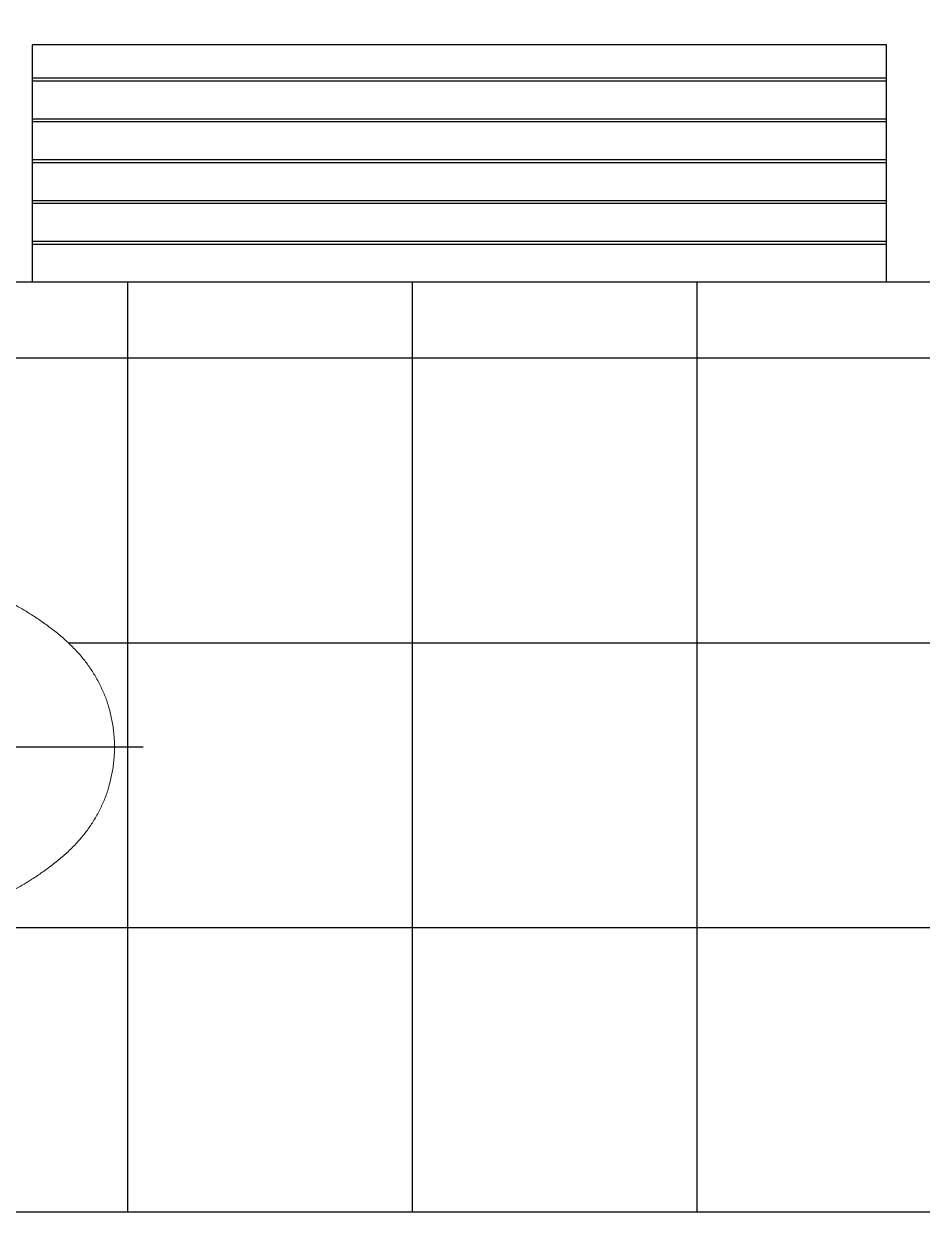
# Model space of a CAD drawing. Header units: millimetres. Extents: x 18456 to 179493, y -203649 to 469211.
# Drawn here: x 146719 to 147666, y 431006 to 432258 of the extents above; entities that cross this region are included whole.
import ezdxf

# ---------------------------------------------------------------- set-up
doc = ezdxf.new("R2010")
doc.units = ezdxf.units.MM
doc.layers.add('X-평면도(기본형)$0$FUR', color=6, linetype='Continuous', true_color=0xff00ff)
doc.layers.add('X-평면도(기본형)$0$TIL', color=5, linetype='Continuous', true_color=0x0000ff)

# ---------------------------------------------------------------- blocks, each defined once
blk = doc.blocks.new('X-평면도(기본형)$0$IW990')
at = {"layer": 'X-평면도(기본형)$0$FUR', "color": 1, "ltscale": 30, "true_color": 0xff0000}
blk.add_line((237991.9, 46180.3), (238735, 46180.3), dxfattribs=at)
at = {"layer": 'X-평면도(기본형)$0$FUR', "linetype": 'Continuous', "lineweight": 15}
for points, knots in [([(238522.2, 46373.3), (238513.8, 46373.4, 0), (238497.1, 46373.6, 0), (238472.1, 46373.7, 0), (238447, 46373.7, 0), (238422.1, 46373.6, 0), (238394.4, 46373.3, 0), (238363.9, 46372.6, 0), (238330.6, 46371.2, 0), (238302.9, 46369.6, 0), (238280.7, 46368.1, 0), (238263.9, 46367, 0), (238247.2, 46365.5, 0), (238230.4, 46363.6, 0), (238213.7, 46360.9, 0), (238196.5, 46357.3, 0), (238178.8, 46352.3, 0), (238160.7, 46345.8, 0), (238143, 46338.3, 0), (238125.8, 46329.5, 0), (238111, 46320.7, 0), (238098.3, 46312.2, 0), (238087.6, 46304.4, 0), (238077.3, 46296, 0), (238067.5, 46287.1, 0), (238058.6, 46277.6, 0), (238050.6, 46267.7, 0), (238043.7, 46257.3, 0), (238037.6, 46246.4, 0), (238032.6, 46235, 0), (238029.4, 46226.6, 0), (238028.2, 46221.9, 0), (238028.1, 46221.5, 0)], [0, 0, 0, 0, 0.045045, 0.090113, 0.135167, 0.180192, 0.2252, 0.286412, 0.347638, 0.408861, 0.439659, 0.470514, 0.501361, 0.532157, 0.562894, 0.593613, 0.628106, 0.662718, 0.697369, 0.73198, 0.766473, 0.790174, 0.813941, 0.837696, 0.861396, 0.885041, 0.907276, 0.929591, 0.951906, 0.974141, 0.996378, 1, 1, 1, 1]), ([(238022.2, 46180.3), (238022.2, 46182.5, 0), (238022.3, 46186.8, 0), (238022.8, 46193.4, 0), (238023.5, 46200, 0), (238024.6, 46206.8, 0), (238025.9, 46213.4, 0), (238027.1, 46218.3, 0), (238028, 46221, 0), (238028.1, 46221.5, 0)], [0, 0, 0, 0, 0.15677, 0.311274, 0.473781, 0.636377, 0.799122, 0.962022, 1, 1, 1, 1]), ([(238022.2, 46180.3), (238022.2, 46178.1, 0), (238022.3, 46173.8, 0), (238022.8, 46167.2, 0), (238023.5, 46160.5, 0), (238024.6, 46153.8, 0), (238026, 46147.2, 0), (238027.2, 46142.2, 0), (238028, 46139.6, 0), (238028.1, 46139.1, 0)], [0, 0, 0, 0, 0.15677, 0.311274, 0.473781, 0.636377, 0.799122, 0.962022, 1, 1, 1, 1]), ([(238522.2, 45987.3), (238513.9, 45987.2, 0), (238497.2, 45986.9, 0), (238472.1, 45986.8, 0), (238447.1, 45986.8, 0), (238422.1, 45986.9, 0), (238394.4, 45987.2, 0), (238363.9, 45987.9, 0), (238330.7, 45989.3, 0), (238302.9, 45990.9, 0), (238280.7, 45992.4, 0), (238263.9, 45993.5, 0), (238247.2, 45995, 0), (238230.4, 45996.9, 0), (238213.8, 45999.5, 0), (238196.5, 46003.2, 0), (238178.8, 46008.2, 0), (238160.7, 46014.6, 0), (238143, 46022.2, 0), (238125.8, 46030.9, 0), (238111, 46039.8, 0), (238098.3, 46048.3, 0), (238087.6, 46056.1, 0), (238077.3, 46064.4, 0), (238067.5, 46073.4, 0), (238058.6, 46082.8, 0), (238050.7, 46092.8, 0), (238043.7, 46103.1, 0), (238037.6, 46114, 0), (238032.6, 46125.4, 0), (238029.4, 46133.9, 0), (238028.3, 46138.5, 0), (238028.1, 46138.9, 0)], [0, 0, 0, 0, 0.045045, 0.090113, 0.135167, 0.180192, 0.2252, 0.286412, 0.347638, 0.408861, 0.439659, 0.470514, 0.501361, 0.532157, 0.562894, 0.593613, 0.628106, 0.662718, 0.697369, 0.73198, 0.766473, 0.790174, 0.813941, 0.837696, 0.861396, 0.885041, 0.907276, 0.929591, 0.951906, 0.974141, 0.996378, 1, 1, 1, 1])]:
    blk.add_open_spline(points, degree=3, knots=knots, dxfattribs=at)

msp = doc.modelspace()

# ---------------------------------------------------------------- linework, layer by layer
at = {"layer": 'X-평면도(기본형)$0$FUR'}
for p, q in [((146727.9, 431985.8), (146727.9, 432235.8)), ((147627.9, 432235.8), (146727.9, 432235.8)), ((147627.9, 431985.8), (147627.9, 432235.8)), ((148548, 431005.8), (146127.9, 431005.8))]:
    msp.add_line(p, q, dxfattribs=at)
at = {"layer": 'X-평면도(기본형)$0$FUR', "color": 5, "true_color": 0x0000ff}
for p, q in [((146727.9, 432200.8), (147627.9, 432200.8)), ((146727.9, 432197.8), (147627.9, 432197.8)), ((146727.9, 432157.8), (147627.9, 432157.8)), ((146727.9, 432154.8), (147627.9, 432154.8)), ((146727.9, 432114.8), (147627.9, 432114.8)), ((146727.9, 432111.8), (147627.9, 432111.8)), ((146727.9, 432071.8), (147627.9, 432071.8)), ((146727.9, 432068.8), (147627.9, 432068.8)), ((146727.9, 432028.8), (147627.9, 432028.8)), ((146727.9, 432025.8), (147627.9, 432025.8))]:
    msp.add_line(p, q, dxfattribs=at)
at = {"layer": 'X-평면도(기본형)$0$FUR'}
msp.add_lwpolyline([(146127.9, 431985.8), (146127.9, 433185.8), (147727.9, 433185.8), (147727.9, 431985.8)], close=True, dxfattribs=at)
at = {"layer": 'X-평면도(기본형)$0$TIL'}
for p, q in [((146827.9, 431985.8), (146827.9, 431005.8)), ((147127.9, 431985.8), (147127.9, 431005.8)), ((147427.9, 431985.8), (147427.9, 431005.8)), ((146127.9, 431905.8), (148627.9, 431905.8)), ((146765.4, 431605.8), (148627.9, 431605.8)), ((146586, 431305.8), (148627.9, 431305.8))]:
    msp.add_line(p, q, dxfattribs=at)

# ---------------------------------------------------------------- block references
at = {"layer": 'X-평면도(기본형)$0$FUR', "xscale": -1}
msp.add_blockref('X-평면도(기본형)$0$IW990', (384836.5, 385315.6), dxfattribs=at)

doc.saveas('drawing.dxf')
